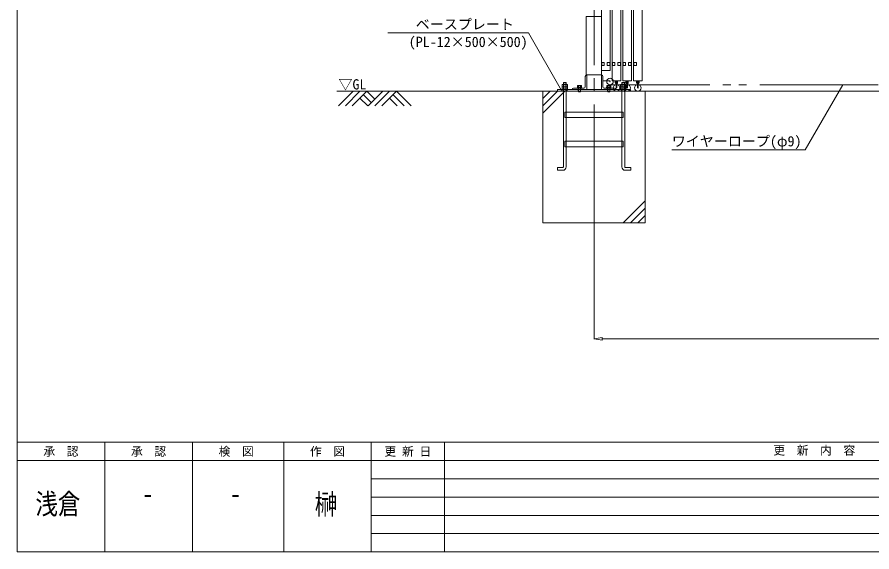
# Model space of a CAD drawing. Units: millimetres, scale not verified. Extents: x -10062 to 10062, y -16938 to 16938.
# Drawn here: x -10062 to -4211, y -16938 to -13280 of the extents above; entities that cross this region are included whole.
import ezdxf
from ezdxf.enums import TextEntityAlignment as Align

# ---------------------------------------------------------------- set-up
doc = ezdxf.new("R2010")
doc.units = ezdxf.units.MM
doc.header["$LTSCALE"] = 90
doc.header["$PDMODE"] = 32
doc.header["$PDSIZE"] = 45
for name, pattern in [('CHAIN2', [12, 9, -1, 1, -1]), ('DASHED1', [1.8, 1.2, -0.6]), ('DOUBLE_CHAIN2', [12.8, 9, -1, 0.6, -0.6, 0.6, -1])]:
    doc.linetypes.add(name, pattern=pattern)
for name, color, linetype, lineweight in [('0-5_ﾍﾞｰｽﾗｲﾝ', 134, 'Continuous', 18), ('0-6_ﾎﾞﾙﾄ類', 134, 'Continuous', 18), ('0-8_ﾜｲﾔｰﾛｰﾌﾟ', 134, 'DOUBLE_CHAIN2', 18), ('0-9_基礎工事用PCA小', 134, 'Continuous', 18), ('0-B_図面枠', 134, 'Continuous', 18), ('0-C_寸法', 134, 'Continuous', 18), ('0-D_側固定棒', 134, 'Continuous', 18), ('1-1_中央走行棒', 134, 'Continuous', 18), ('1-3_中央走行棒左', 134, 'Continuous', 18), ('1-6_通芯', 134, 'CHAIN2', 18), ('1-A_標準柱', 134, 'Continuous', 18), ('1-B_文字', 134, 'Continuous', 18)]:
    doc.layers.add(name, color=color, linetype=linetype, lineweight=lineweight)
doc.styles.add('ＭＳ ゴシック', font='')
doc.styles.get('ＭＳ ゴシック').set_extended_font_data('MS Gothic')

msp = doc.modelspace()

# ---------------------------------------------------------------- linework, layer by layer
at = {"layer": '0-5_ﾍﾞｰｽﾗｲﾝ'}
msp.add_line((-7874.01, -13787.5), (-262.5, -13787.5), dxfattribs=at)
at = {"layer": '0-6_ﾎﾞﾙﾄ類'}
for p, q in [((-6322.02, -13755.47), (-6322.02, -13740.9)), ((-6302.97, -13755.47), (-6302.97, -13740.9)), ((-6224.34, -13748.5), (-6226.16, -13749.56)), ((-6226.16, -13749.56), (-6226.16, -13758.3)), ((-6224.34, -13748.5), (-6200.67, -13748.5)), ((-6219.33, -13749.56), (-6219.33, -13758.3)), ((-6205.67, -13749.56), (-6205.67, -13758.3)), ((-6200.67, -13748.5), (-6198.83, -13749.56)), ((-6198.83, -13749.56), (-6198.83, -13758.3)), ((-6024.34, -13748.5), (-6026.17, -13749.56)), ((-6026.17, -13749.56), (-6026.17, -13758.3)), ((-6024.34, -13748.5), (-6000.67, -13748.5)), ((-6019.34, -13749.56), (-6019.34, -13758.3)), ((-6005.66, -13749.56), (-6005.66, -13758.3)), ((-6000.67, -13748.5), (-5998.83, -13749.56)), ((-5998.83, -13749.56), (-5998.83, -13758.3)), ((-5922.03, -13755.47), (-5922.03, -13740.9)), ((-5902.97, -13755.47), (-5902.97, -13740.9)), ((-6322.02, -13758.33), (-6322.02, -13772.9)), ((-6302.97, -13758.33), (-6302.97, -13772.9)), ((-6226.16, -13758.3), (-6198.83, -13758.3)), ((-6223.74, -13758.5), (-6201.25, -13758.5)), ((-6220.5, -13787.5), (-6220.5, -13765.5)), ((-6220.5, -13787.5), (-6219.27, -13790.3)), ((-6219.27, -13790.3), (-6219.27, -13765.5)), ((-6213.7, -13761.5), (-6212.63, -13765.5)), ((-6212.38, -13761.5), (-6211.31, -13765.5)), ((-6204.5, -13787.5), (-6204.5, -13765.5)), ((-6026.17, -13758.3), (-5998.83, -13758.3)), ((-6023.74, -13758.5), (-6001.25, -13758.5)), ((-6020.5, -13787.5), (-6020.5, -13765.5)), ((-6020.5, -13787.5), (-6019.27, -13790.3)), ((-6019.27, -13790.3), (-6019.27, -13765.5)), ((-6013.69, -13761.5), (-6012.62, -13765.5)), ((-6012.38, -13761.5), (-6011.31, -13765.5)), ((-6004.5, -13787.5), (-6004.5, -13765.5)), ((-5922.03, -13758.33), (-5922.03, -13772.9)), ((-5902.97, -13758.33), (-5902.97, -13772.9))]:
    msp.add_line(p, q, dxfattribs=at)
for points in [[(-6330.98, -13755.47), (-6330.98, -13740.9), (-6294.02, -13740.9), (-6294.02, -13755.47), (-6296.5, -13756.9), (-6328.5, -13756.9)], [(-5894.03, -13755.47), (-5894.03, -13740.9), (-5930.97, -13740.9), (-5930.97, -13755.47), (-5928.5, -13756.9), (-5896.5, -13756.9)], [(-6330.98, -13758.33), (-6330.98, -13772.9), (-6294.02, -13772.9), (-6294.02, -13758.33), (-6296.5, -13756.9), (-6328.5, -13756.9)], [(-6330.5, -13772.9), (-6294.5, -13772.9), (-6294.5, -13775.5), (-6330.5, -13775.5)], [(-6198.5, -13758.5), (-6198.5, -13761.5), (-6226.5, -13761.5), (-6226.5, -13758.5)], [(-6226.5, -13761.5), (-6198.5, -13761.5), (-6198.5, -13765.5), (-6226.5, -13765.5)], [(-5998.5, -13758.5), (-5998.5, -13761.5), (-6026.5, -13761.5), (-6026.5, -13758.5)], [(-6026.5, -13761.5), (-5998.5, -13761.5), (-5998.5, -13765.5), (-6026.5, -13765.5)], [(-5894.03, -13758.33), (-5894.03, -13772.9), (-5930.97, -13772.9), (-5930.97, -13758.33), (-5928.5, -13756.9), (-5896.5, -13756.9)], [(-5894.5, -13772.9), (-5930.5, -13772.9), (-5930.5, -13775.5), (-5894.5, -13775.5)]]:
    msp.add_lwpolyline(points, close=True, dxfattribs=at)
for points in [[(-6220.5, -13787.5), (-6204.5, -13787.5), (-6205.73, -13790.3)], [(-6219.27, -13790.3), (-6205.73, -13790.3), (-6205.73, -13765.5)], [(-6020.5, -13787.5), (-6004.5, -13787.5), (-6005.73, -13790.3)], [(-6019.27, -13790.3), (-6005.73, -13790.3), (-6005.73, -13765.5)]]:
    msp.add_lwpolyline(points, dxfattribs=at)
for centre, radius, start, end in [((-6222.75, -13754.55), 6.05, 55.616, 124.384), ((-6212.5, -13771.12), 22.62, 72.412, 107.588), ((-6202.25, -13754.55), 6.05, 55.616, 124.384), ((-6022.75, -13754.55), 6.05, 55.616, 124.384), ((-6012.5, -13771.12), 22.62, 72.412, 107.588), ((-6002.25, -13754.55), 6.05, 55.616, 124.384), ((-6326.51, -13747.72), 8.96, 240.0064, 300.0064), ((-6326.5, -13766.08), 8.96, 60.0064, 120.0064), ((-6312.5, -13789.35), 32.45, 72.93497, 107.07105), ((-6312.5, -13724.45), 32.45, 252.93497, 287.07105), ((-6298.5, -13747.73), 8.95, 239.98131, 300.0315), ((-6298.5, -13766.07), 8.95, 59.98131, 120.0315), ((-6223.74, -13758.3), 0.198, 180, 270), ((-6201.25, -13758.3), 0.198, 270, 0), ((-6023.74, -13758.3), 0.198, 180, 270), ((-6001.25, -13758.3), 0.198, 270, 0), ((-5926.5, -13747.73), 8.95, 239.9685, 300.01869), ((-5926.5, -13766.07), 8.95, 59.9685, 120.01869), ((-5912.5, -13724.45), 32.45, 252.92895, 287.06503), ((-5912.51, -13789.35), 32.45, 72.92895, 107.06503), ((-5898.5, -13747.72), 8.96, 239.9936, 299.9936), ((-5898.5, -13766.08), 8.96, 59.9936, 119.9936)]:
    msp.add_arc(centre, radius, start, end, dxfattribs=at)
at = {"layer": '0-8_ﾜｲﾔｰﾛｰﾌﾟ'}
msp.add_line((-712.5, -13742.5), (-6012.5, -13742.5), dxfattribs=at)
at = {"layer": '0-9_基礎工事用PCA小'}
for p, q in [((-6462.5, -13937.5), (-6312.5, -13787.5)), ((-6462.5, -13887.5), (-6362.5, -13787.5)), ((-6462.5, -13837.5), (-6412.5, -13787.5)), ((-6322.02, -13787.5), (-6302.98, -13787.5)), ((-5902.97, -13787.5), (-5922.03, -13787.5)), ((-6302.98, -13967.5), (-6302.98, -14129.5)), ((-5922.03, -13967.5), (-5922.03, -14129.5)), ((-6302.98, -14167.5), (-6302.98, -14304.5)), ((-5922.03, -14167.5), (-5922.03, -14304.5)), ((-5762.5, -14537.5), (-5912.5, -14687.5)), ((-5762.5, -14587.5), (-5862.5, -14687.5)), ((-5762.5, -14637.5), (-5812.5, -14687.5))]:
    msp.add_line(p, q, dxfattribs=at)
at = {"layer": '0-9_基礎工事用PCA小', "linetype": 'DASHED1'}
for p, q in [((-6327.2, -13775.5), (-6327.2, -13787.5)), ((-6297.5, -13775.5), (-6297.5, -13787.5)), ((-6220.5, -13775.5), (-6220.5, -13787.5)), ((-6204.5, -13775.5), (-6204.5, -13787.5)), ((-6020.5, -13775.5), (-6020.5, -13787.5)), ((-6004.5, -13775.5), (-6004.5, -13787.5)), ((-5927.5, -13775.5), (-5927.5, -13787.5)), ((-5897.5, -13775.5), (-5897.5, -13787.5)), ((-6302.98, -13929.5), (-6302.98, -13967.5)), ((-5922.03, -13929.5), (-5922.03, -13967.5)), ((-6302.98, -14129.5), (-6302.98, -14167.5)), ((-5922.03, -14129.5), (-5922.03, -14167.5))]:
    msp.add_line(p, q, dxfattribs=at)
at = {"layer": '0-9_基礎工事用PCA小'}
for points in [[(-6322.02, -14304.45), (-6322.02, -13727.5), (-6302.98, -13727.5), (-6302.98, -13929.5)], [(-6322.02, -13790), (-6319.52, -13787.5), (-6319.52, -13727.5), (-6305.47, -13727.5), (-6305.47, -13787.5), (-6302.98, -13790)], [(-5902.97, -14304.45), (-5902.97, -13727.5), (-5922.03, -13727.5), (-5922.03, -13929.5)], [(-5902.97, -13790), (-5905.48, -13787.5), (-5905.48, -13727.5), (-5919.52, -13727.5), (-5919.52, -13787.5), (-5922.03, -13790)], [(-6325.97, -14327.5), (-6362.97, -14327.5), (-6362.97, -14308.45), (-6326.03, -14308.45)], [(-5899.02, -14327.5), (-5862.02, -14327.5), (-5862.02, -14308.45), (-5898.98, -14308.45)]]:
    msp.add_lwpolyline(points, dxfattribs=at)
for points in [[(-6462.5, -14687.5), (-5762.5, -14687.5), (-5762.5, -13787.5), (-6462.5, -13787.5)], [(-6362.5, -13787.5), (-5862.5, -13787.5), (-5862.5, -13775.5), (-6362.5, -13775.5)], [(-6312.5, -13929.5), (-5912.5, -13929.5), (-5912.5, -13967.5), (-6312.5, -13967.5)], [(-6312.5, -14129.5), (-5912.5, -14129.5), (-5912.5, -14167.5), (-6312.5, -14167.5)]]:
    msp.add_lwpolyline(points, close=True, dxfattribs=at)
for centre, radius, start, end in [((-6326.03, -14304.45), 4, 270, 360), ((-6325.97, -14304.5), 23, 270, 360), ((-5899.02, -14304.5), 23, 180, 270), ((-5898.98, -14304.45), 4, 180, 270)]:
    msp.add_arc(centre, radius, start, end, dxfattribs=at)
at = {"layer": '0-B_図面枠'}
for p, q in [((-10062.5, -16187.5), (10062.5, -16187.5)), ((-9462.5, -16187.5), (-9462.5, -16937.5)), ((-8862.5, -16187.5), (-8862.5, -16937.5)), ((-8237.5, -16187.5), (-8237.5, -16937.5)), ((-7637.5, -16187.5), (-7637.5, -16937.5)), ((-7137.5, -16187.5), (-7137.5, -16937.5)), ((-10062.5, -16312.5), (-2087.5, -16312.5)), ((-7637.5, -16437.5), (-2087.5, -16437.5)), ((-7637.5, -16562.5), (-2087.5, -16562.5)), ((-7637.5, -16687.5), (-2087.5, -16687.5)), ((-7637.5, -16812.5), (-2087.5, -16812.5))]:
    msp.add_line(p, q, dxfattribs=at)
msp.add_lwpolyline([(-10062.5, -3062.5), (10062.5, -3062.5), (10062.5, -16937.5), (-10062.5, -16937.5)], close=True, dxfattribs=at)
at = {"layer": '0-C_寸法'}
for p, q in [((-6112.5, -14688.5), (-6112.5, -15481.96)), ((-6057.5, -15471.79), (-6112.5, -15480.96)), ((-6112.5, -15480.96), (-6057.5, -15490.13)), ((-6057.5, -15471.79), (-6057.5, -15490.13)), ((-667.5, -15480.96), (-6057.5, -15480.96))]:
    msp.add_line(p, q, dxfattribs=at)
at = {"layer": '0-D_側固定棒'}
for points in [[(-6002.5, -13589.94), (-6002.5, -9974.94), (-6062.5, -9974.94), (-6062.5, -13644.94), (-6002.5, -13644.94)], [(-6060.15, -13609.94), (-6042.85, -13609.94), (-6042.85, -13589.94), (-6060.15, -13589.94)], [(-6022.15, -13609.94), (-6004.85, -13609.94), (-6004.85, -13589.94), (-6022.15, -13589.94)]]:
    msp.add_lwpolyline(points, close=True, dxfattribs=at)
at = {"layer": '1-1_中央走行棒'}
for p, q in [((-5968.05, -13728.04), (-5968.05, -13714.94)), ((-5963.05, -13728.04), (-5963.05, -13714.94)), ((-5962, -13729.44), (-5962, -13764.44)), ((-5957, -13764.44), (-5957, -13729.44)), ((-5956.05, -13714.94), (-5956.05, -13728.04)), ((-5951.05, -13714.94), (-5951.05, -13728.04)), ((-5895.05, -13728.04), (-5895.05, -13714.94)), ((-5890.05, -13728.04), (-5890.05, -13714.94)), ((-5889, -13729.44), (-5889, -13764.44)), ((-5884, -13764.44), (-5884, -13729.44)), ((-5883.05, -13714.94), (-5883.05, -13728.04)), ((-5878.05, -13714.94), (-5878.05, -13728.04))]:
    msp.add_line(p, q, dxfattribs=at)
for points in [[(-5916.5, -9529.5), (-5916.5, -13714.94), (-5856.5, -13714.94), (-5856.5, -9494.94), (-5861.5, -9494.94)], [(-5989.5, -9791.5), (-5989.5, -13714.94), (-5929.5, -13714.94), (-5929.5, -9542.5)]]:
    msp.add_lwpolyline(points, dxfattribs=at)
for points in [[(-5987.15, -13609.94), (-5969.85, -13609.94), (-5969.85, -13589.94), (-5987.15, -13589.94)], [(-5949.15, -13609.94), (-5931.85, -13609.94), (-5931.85, -13589.94), (-5949.15, -13589.94)], [(-5914.15, -13609.94), (-5896.85, -13609.94), (-5896.85, -13589.94), (-5914.15, -13589.94)], [(-5876.15, -13609.94), (-5858.85, -13609.94), (-5858.85, -13589.94), (-5876.15, -13589.94)]]:
    msp.add_lwpolyline(points, close=True, dxfattribs=at)
for centre, radius, start, end in [((-5959.55, -13728.04), 8.5, 180, 253.25351), ((-5959.55, -13728.04), 3.5, 180, 225.59204), ((-5959.55, -13728.04), 8.5, 287.46347, 360), ((-5959.55, -13728.04), 3.5, 316.78662, 360), ((-5886.55, -13728.04), 8.5, 180, 253.25351), ((-5886.55, -13728.04), 3.5, 180, 225.59204), ((-5886.55, -13728.04), 8.5, 287.46347, 360), ((-5886.55, -13728.04), 3.5, 316.78662, 360)]:
    msp.add_arc(centre, radius, start, end, dxfattribs=at)
for p in [(-5959.5, -13764.44), (-5886.5, -13764.44)]:
    msp.add_point(p, dxfattribs=at)
at = {"layer": '1-3_中央走行棒左'}
for p, q in [((-5821.05, -13728.04), (-5821.05, -13714.94)), ((-5816.05, -13728.04), (-5816.05, -13714.94)), ((-5815, -13729.44), (-5815, -13764.44)), ((-5810, -13764.44), (-5810, -13729.44)), ((-5809.05, -13714.94), (-5809.05, -13728.04)), ((-5804.06, -13714.94), (-5804.06, -13728.04))]:
    msp.add_line(p, q, dxfattribs=at)
msp.add_lwpolyline([(-5837.5, -9494.94), (-5842.5, -9494.94), (-5842.5, -13714.94), (-5782.5, -13714.94), (-5782.5, -9494.94), (-5787.5, -9494.94)], dxfattribs=at)
msp.add_lwpolyline([(-5822.85, -13609.94), (-5840.15, -13609.94), (-5840.15, -13589.94), (-5822.85, -13589.94)], close=True, dxfattribs=at)
for radius, start, end in [(8.5, 180, 253.25351), (3.5, 180, 225.59204), (8.5, 287.46347, 360), (3.5, 316.78662, 360)]:
    msp.add_arc((-5812.55, -13728.04), radius, start, end, dxfattribs=at)
msp.add_point((-5812.5, -13764.44), dxfattribs=at)
at = {"layer": '1-6_通芯'}
msp.add_line((-6112.5, -14687.5), (-6112.5, -12775.5), dxfattribs=at)
at = {"layer": '1-A_標準柱'}
for p, q in [((-6172.5, -13685.5), (-6172.5, -13755.5)), ((-6052.5, -13685.5), (-6052.5, -13755.5)), ((-6182.5, -13765.5), (-6252.5, -13765.5)), ((-6062.5, -13775.5), (-6162.5, -13775.5)), ((-6042.5, -13765.5), (-5972.5, -13765.5))]:
    msp.add_line(p, q, dxfattribs=at)
at = {"layer": '1-A_標準柱', "linetype": 'DASHED1'}
for p, q in [((-6222.5, -13765.5), (-6222.5, -13775.5)), ((-6202.5, -13765.5), (-6202.5, -13775.5)), ((-6022.5, -13765.5), (-6022.5, -13775.5)), ((-6002.5, -13765.5), (-6002.5, -13775.5))]:
    msp.add_line(p, q, dxfattribs=at)
at = {"layer": '1-A_標準柱'}
msp.add_lwpolyline([(-6165.7, -13275.5), (-6062.5, -13275.5), (-6062.5, -13675.5), (-6165.7, -13675.5)], close=True, dxfattribs=at)
for points in [[(-6262.5, -13775.5), (-6162.5, -13775.5), (-6162.5, -13675.5)], [(-5962.5, -13775.5), (-6062.5, -13775.5), (-6062.5, -13675.5)], [(-6003.5, -13715.5), (-6052.5, -13715.5), (-6052.5, -13725.5)]]:
    msp.add_lwpolyline(points, dxfattribs=at)
for centre, start, end in [((-6162.5, -13685.5), 90, 180), ((-6062.5, -13685.5), 0, 90), ((-6252.5, -13775.5), 90, 180), ((-6182.5, -13755.5), 270, 360), ((-6042.5, -13755.5), 180, 270), ((-5972.5, -13775.5), 0, 90)]:
    msp.add_arc(centre, 10, start, end, dxfattribs=at)
msp.add_point((-6003.5, -13720.5), dxfattribs=at)
at = {"layer": '1-B_文字'}
for p, q in [((-7525.22, -13387.5), (-6563.55, -13387.5)), ((-7762.27, -13787.5), (-7862.5, -13887.73)), ((-7715.02, -13787.5), (-7815.25, -13887.73)), ((-7667.77, -13787.5), (-7768, -13887.73)), ((-7667.77, -13787.5), (-7613.77, -13841.5)), ((-7559.77, -13787.5), (-7660, -13887.73)), ((-7512.52, -13787.5), (-7612.75, -13887.73)), ((-7465.27, -13787.5), (-7565.5, -13887.73)), ((-7465.27, -13787.5), (-7365.03, -13887.73)), ((-7715.02, -13834.75), (-7662.03, -13887.73)), ((-7691.39, -13811.12), (-7637.39, -13865.12)), ((-7512.52, -13834.75), (-7459.53, -13887.73)), ((-7488.89, -13811.12), (-7412.28, -13887.73)), ((-5580.65, -14187.5), (-4667.19, -14187.5))]:
    msp.add_line(p, q, dxfattribs=at)
for points in [[(-6335.03, -13781.5), (-6562.5, -13387.5), (-6562.86, -13387.5)], [(-4409.58, -13742.5), (-4666.5, -14187.5), (-4666.86, -14187.5)]]:
    msp.add_lwpolyline(points, dxfattribs=at)

# ---------------------------------------------------------------- texts
at = {"layer": '0-B_図面枠', "style": 'ＭＳ ゴシック'}
for s, p in [('更\u3000新\u3000内\u3000容', (-4884.88, -16290.32)), ('承\u3000認', (-9882.5, -16298)), ('承\u3000認', (-9282.5, -16298)), ('検\u3000図', (-8682.5, -16298)), ('作\u3000図', (-8057.5, -16298)), ('更 新 日', (-7547.5, -16298))]:
    msp.add_text(s, height=58.65, dxfattribs=at).set_placement(p, align=Align.BOTTOM_LEFT)
at = {"layer": '0-B_図面枠', "style": 'ＭＳ ゴシック', "width": 0.8}
for s, p in [('浅倉', (-9937.04, -16722.18)), ('-', (-9206.14, -16651.02)), ('-', (-8606.13, -16651.02)), ('榊', (-8024.77, -16723.89))]:
    msp.add_text(s, height=140.8, dxfattribs=at).set_placement(p, align=Align.BOTTOM_LEFT)
at = {"layer": '1-B_文字', "style": 'ＭＳ ゴシック'}
for s, p in [('\u3000\u3000ベースプレート\u3000\u3000\u3000', (-7525.22, -13385.2)), ('(PL-12×500×500)', (-7381.21, -13505.57)), ('▽GL', (-7862.5, -13796.1)), ('ワイヤーロープ(φ9)', (-5580.65, -14185.21))]:
    msp.add_text(s, height=70.38, dxfattribs=at).set_placement(p, align=Align.BOTTOM_LEFT)

doc.saveas('drawing.dxf')
